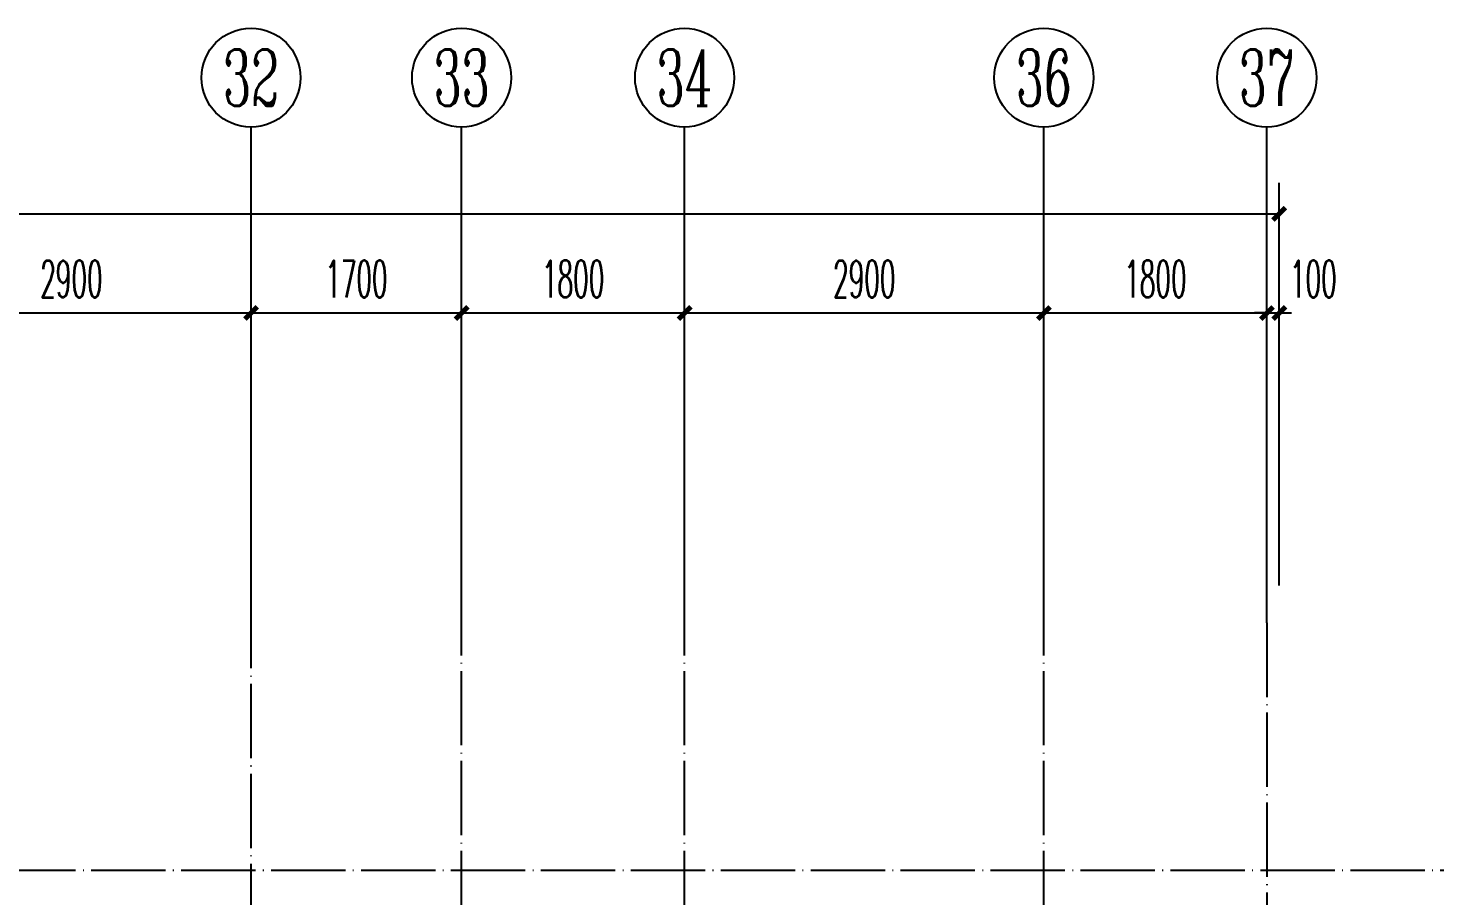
# Model space of a CAD drawing. Extents: x 27938 to 1507990, y 110129 to 923079.
# Drawn here: x 867918 to 879273, y 376168 to 383174 of the extents above; entities that cross this region are included whole.
import ezdxf
from ezdxf.enums import TextEntityAlignment as Align

# ---------------------------------------------------------------- set-up
doc = ezdxf.new("R2010")
doc.units = 0
doc.header["$LTSCALE"] = 1000
doc.header["$MEASUREMENT"] = 0
doc.linetypes.add('DOTE', pattern=[2.42, 2, -0.2, 0.02, -0.2])
for name, color, linetype in [('AXIS', 3, 'Continuous'), ('AXIS_TEXT', 7, 'Continuous'), ('DOTE', 1, 'Continuous')]:
    doc.layers.add(name, color=color, linetype=linetype)
doc.styles.add('_TCH_AXIS', font='COMPLEX', dxfattribs={"bigfont": 'GBCBIG'})
doc.styles.add('_TCH_DIM_T3', font='SIMPLEX.shx', dxfattribs={"width": 0.494118, "bigfont": 'GBCBIG.shx'})
doc.styles.add('COMPLEX', font='COMPLEX')
doc.dimstyles.new('_TCH_ARCH&&100', dxfattribs={"dimtxt": 297.5, "dimasz": 100, "dimexe": 250, "dimexo": 300, "dimgap": 126.25, "dimtad": 1, "dimdec": 0, "dimzin": 0, "dimdsep": 46, "dimtxsty": '_TCH_DIM_T3', "dimblk": 'ARCHTICK', "dimcen": 0.09, "dimclrt": 4, "dimazin": 2, "dimtfac": 1, "dimtdec": 0, "dimtix": 1, "dimtmove": 2, "dimatfit": 3, "dimfxl": 100, "dimtolj": 1, "dimtzin": 0, "dimarcsym": 0})

# ---------------------------------------------------------------- blocks, each defined once
blk = doc.blocks.new('GDGDGDSDA')
at = {"layer": 'DOTE', "color": 0, "linetype": 'DOTE', "ltscale": 0.3}
for p, q in [((461135, 370658), (461135, 376108)), ((462835, 367858), (462835, 376108)), ((464635, 367858), (464635, 376108)), ((467535, 367858), (467535, 376108)), ((469335, 376108), (469335, 359558)), ((471335, 374108), (417335, 374108))]:
    blk.add_line(p, q, dxfattribs=at)
blk = doc.blocks.new('_ArchTick')
at = {"color": 0, "linetype": 'ByBlock', "const_width": 0.4}
blk.add_lwpolyline([(-0.5, -0.5), (0.5, 0.5)], dxfattribs=at)
blk = doc.blocks.new('*D1080')
at = {"layer": 'AXIS', "color": 0, "lineweight": -2}
for p, q in [((877917, 378674), (877917, 381124)), ((878017, 378674), (878017, 381124)), ((877917, 380874), (877817, 380874)), ((877917, 380874), (878017, 380874)), ((878017, 380874), (878117, 380874))]:
    blk.add_line(p, q, dxfattribs=at)
at = {"layer": 'Defpoints', "color": 0}
for p in [(878017, 380874), (877917, 378374), (878017, 378374)]:
    blk.add_point(p, dxfattribs=at)
at = {"layer": 'AXIS', "color": 0, "lineweight": -2, "xscale": 100, "yscale": 100, "zscale": 100}
blk.add_blockref('_ArchTick', (877917, 380874), dxfattribs=at)
at = {"layer": 'AXIS', "color": 0, "lineweight": -2, "xscale": 100, "yscale": 100, "zscale": 100, "rotation": 180}
blk.add_blockref('_ArchTick', (878017, 380874), dxfattribs=at)
at = {"layer": 'AXIS', "color": 4, "insert": (878292, 381149), "char_height": 297.5, "attachment_point": 5, "style": '_TCH_DIM_T3'}
blk.add_mtext('\\A1;100', dxfattribs=at)
blk = doc.blocks.new('*D1081')
at = {"layer": 'AXIS', "color": 0, "lineweight": -2}
for p, q in [((876117, 378674), (876117, 381124)), ((877917, 378674), (877917, 381124)), ((876117, 380874), (877917, 380874))]:
    blk.add_line(p, q, dxfattribs=at)
at = {"layer": 'Defpoints', "color": 0}
for p in [(877917, 380874), (876117, 378374), (877917, 378374)]:
    blk.add_point(p, dxfattribs=at)
at = {"layer": 'AXIS', "color": 0, "lineweight": -2, "xscale": 100, "yscale": 100, "zscale": 100, "rotation": 180}
blk.add_blockref('_ArchTick', (876117, 380874), dxfattribs=at)
at = {"layer": 'AXIS', "color": 0, "lineweight": -2, "xscale": 100, "yscale": 100, "zscale": 100}
blk.add_blockref('_ArchTick', (877917, 380874), dxfattribs=at)
at = {"layer": 'AXIS', "color": 4, "insert": (877017, 381149), "char_height": 297.5, "attachment_point": 5, "style": '_TCH_DIM_T3'}
blk.add_mtext('\\A1;1800', dxfattribs=at)
blk = doc.blocks.new('*D1082')
at = {"layer": 'AXIS', "color": 0, "lineweight": -2}
for p, q in [((873217, 378674), (873217, 381124)), ((876117, 378674), (876117, 381124)), ((873217, 380874), (876117, 380874))]:
    blk.add_line(p, q, dxfattribs=at)
at = {"layer": 'Defpoints', "color": 0}
for p in [(876117, 380874), (873217, 378374), (876117, 378374)]:
    blk.add_point(p, dxfattribs=at)
at = {"layer": 'AXIS', "color": 0, "lineweight": -2, "xscale": 100, "yscale": 100, "zscale": 100, "rotation": 180}
blk.add_blockref('_ArchTick', (873217, 380874), dxfattribs=at)
at = {"layer": 'AXIS', "color": 0, "lineweight": -2, "xscale": 100, "yscale": 100, "zscale": 100}
blk.add_blockref('_ArchTick', (876117, 380874), dxfattribs=at)
at = {"layer": 'AXIS', "color": 4, "insert": (874667, 381149), "char_height": 297.5, "attachment_point": 5, "style": '_TCH_DIM_T3'}
blk.add_mtext('\\A1;2900', dxfattribs=at)
blk = doc.blocks.new('*D1083')
at = {"layer": 'AXIS', "color": 0, "lineweight": -2}
for p, q in [((871417, 378674), (871417, 381124)), ((873217, 378674), (873217, 381124)), ((871417, 380874), (873217, 380874))]:
    blk.add_line(p, q, dxfattribs=at)
at = {"layer": 'Defpoints', "color": 0}
for p in [(873217, 380874), (871417, 378374), (873217, 378374)]:
    blk.add_point(p, dxfattribs=at)
at = {"layer": 'AXIS', "color": 0, "lineweight": -2, "xscale": 100, "yscale": 100, "zscale": 100, "rotation": 180}
blk.add_blockref('_ArchTick', (871417, 380874), dxfattribs=at)
at = {"layer": 'AXIS', "color": 0, "lineweight": -2, "xscale": 100, "yscale": 100, "zscale": 100}
blk.add_blockref('_ArchTick', (873217, 380874), dxfattribs=at)
at = {"layer": 'AXIS', "color": 4, "insert": (872317, 381149), "char_height": 297.5, "attachment_point": 5, "style": '_TCH_DIM_T3'}
blk.add_mtext('\\A1;1800', dxfattribs=at)
blk = doc.blocks.new('*D1084')
at = {"layer": 'AXIS', "color": 0, "lineweight": -2}
for p, q in [((869717, 378674), (869717, 381124)), ((871417, 378674), (871417, 381124)), ((869717, 380874), (871417, 380874))]:
    blk.add_line(p, q, dxfattribs=at)
at = {"layer": 'Defpoints', "color": 0}
for p in [(871417, 380874), (869717, 378374), (871417, 378374)]:
    blk.add_point(p, dxfattribs=at)
at = {"layer": 'AXIS', "color": 0, "lineweight": -2, "xscale": 100, "yscale": 100, "zscale": 100, "rotation": 180}
blk.add_blockref('_ArchTick', (869717, 380874), dxfattribs=at)
at = {"layer": 'AXIS', "color": 0, "lineweight": -2, "xscale": 100, "yscale": 100, "zscale": 100}
blk.add_blockref('_ArchTick', (871417, 380874), dxfattribs=at)
at = {"layer": 'AXIS', "color": 4, "insert": (870567, 381149), "char_height": 297.5, "attachment_point": 5, "style": '_TCH_DIM_T3'}
blk.add_mtext('\\A1;1700', dxfattribs=at)
blk = doc.blocks.new('*D1085')
at = {"layer": 'AXIS', "color": 0, "lineweight": -2}
for p, q in [((866817, 378674), (866817, 381124)), ((869717, 378674), (869717, 381124)), ((866817, 380874), (869717, 380874))]:
    blk.add_line(p, q, dxfattribs=at)
at = {"layer": 'Defpoints', "color": 0}
for p in [(869717, 380874), (866817, 378374), (869717, 378374)]:
    blk.add_point(p, dxfattribs=at)
at = {"layer": 'AXIS', "color": 0, "lineweight": -2, "xscale": 100, "yscale": 100, "zscale": 100, "rotation": 180}
blk.add_blockref('_ArchTick', (866817, 380874), dxfattribs=at)
at = {"layer": 'AXIS', "color": 0, "lineweight": -2, "xscale": 100, "yscale": 100, "zscale": 100}
blk.add_blockref('_ArchTick', (869717, 380874), dxfattribs=at)
at = {"layer": 'AXIS', "color": 4, "insert": (868267, 381149), "char_height": 297.5, "attachment_point": 5, "style": '_TCH_DIM_T3'}
blk.add_mtext('\\A1;2900', dxfattribs=at)
blk = doc.blocks.new('*D1104')
at = {"layer": 'AXIS', "color": 0, "lineweight": -2}
for p, q in [((827817, 378674), (827817, 381924)), ((878017, 378674), (878017, 381924)), ((827817, 381674), (878017, 381674))]:
    blk.add_line(p, q, dxfattribs=at)
at = {"layer": 'Defpoints', "color": 0}
for p in [(878017, 381674), (827817, 378374), (878017, 378374)]:
    blk.add_point(p, dxfattribs=at)
at = {"layer": 'AXIS', "color": 0, "lineweight": -2, "xscale": 100, "yscale": 100, "zscale": 100, "rotation": 180}
blk.add_blockref('_ArchTick', (827817, 381674), dxfattribs=at)
at = {"layer": 'AXIS', "color": 0, "lineweight": -2, "xscale": 100, "yscale": 100, "zscale": 100}
blk.add_blockref('_ArchTick', (878017, 381674), dxfattribs=at)
at = {"layer": 'AXIS', "color": 4, "insert": (852917, 381949), "char_height": 297.5, "attachment_point": 5, "style": '_TCH_DIM_T3'}
blk.add_mtext('\\A1;50200', dxfattribs=at)
blk = doc.blocks.new('_AXISO')
at = {"color": 0}
blk.add_circle((0, 0), 0.5, dxfattribs=at)
at = {"layer": 'AXIS_TEXT', "color": 0, "style": 'COMPLEX', "width": 1.041667}
blk.add_attdef('A', text='', height=0.56, dxfattribs=at).set_placement((-0.25, -0.28), (0.25, -0.28), align=Align.FIT)

msp = doc.modelspace()

# ---------------------------------------------------------------- linework, layer by layer
at = {"layer": 'AXIS', "color": 8}
for p, q in [((869716.6, 378373.7), (869716.6, 382373.7)), ((871416.6, 378373.7), (871416.6, 382373.7)), ((873216.6, 378373.7), (873216.6, 382373.7)), ((876116.6, 378373.7), (876116.6, 382373.7)), ((877916.6, 378373.7), (877916.6, 382373.7))]:
    msp.add_line(p, q, dxfattribs=at)

# ---------------------------------------------------------------- block references
ref = msp.add_blockref('_AXISO', (869716.6, 382773.7), dxfattribs=dict(at, xscale=800, yscale=800, zscale=800))
ref.add_attrib('A', '32', dxfattribs={"layer": 'AXIS_TEXT', "color": 8, "ltscale": 0.5, "height": 452.55, "style": '_TCH_AXIS', "width": 0.636364}).set_placement((869490.3, 382547.5), (869942.9, 382547.5), align=Align.FIT)
ref = msp.add_blockref('_AXISO', (871416.6, 382773.7), dxfattribs=dict(at, xscale=800, yscale=800, zscale=800))
ref.add_attrib('A', '33', dxfattribs={"layer": 'AXIS_TEXT', "color": 8, "ltscale": 0.5, "height": 452.55, "style": '_TCH_AXIS', "width": 0.636364}).set_placement((871190.3, 382547.5), (871642.9, 382547.5), align=Align.FIT)
ref = msp.add_blockref('_AXISO', (873216.6, 382773.7), dxfattribs=dict(at, xscale=800, yscale=800, zscale=800))
ref.add_attrib('A', '34', dxfattribs={"layer": 'AXIS_TEXT', "color": 8, "ltscale": 0.5, "height": 452.55, "style": '_TCH_AXIS', "width": 0.6}).set_placement((872990.3, 382547.5), (873442.9, 382547.5), align=Align.FIT)
ref = msp.add_blockref('_AXISO', (876116.6, 382773.7), dxfattribs=dict(at, xscale=800, yscale=800, zscale=800))
ref.add_attrib('A', '36', dxfattribs={"layer": 'AXIS_TEXT', "color": 8, "ltscale": 0.5, "height": 452.55, "style": '_TCH_AXIS', "width": 0.636364}).set_placement((875890.3, 382547.5), (876342.9, 382547.5), align=Align.FIT)
ref = msp.add_blockref('_AXISO', (877916.6, 382773.7), dxfattribs=dict(at, xscale=800, yscale=800, zscale=800))
ref.add_attrib('A', '37', dxfattribs={"layer": 'AXIS_TEXT', "color": 8, "ltscale": 0.5, "height": 452.55, "style": '_TCH_AXIS', "width": 0.636364}).set_placement((877690.3, 382547.5), (878142.9, 382547.5), align=Align.FIT)
at = {"layer": 'DOTE', "color": 169}
msp.add_blockref('GDGDGDSDA', (408581.8, 2265.4), dxfattribs=at)

# ---------------------------------------------------------------- dimensions: what is measured, and where the dimension line sits
at = {"layer": 'AXIS', "color": 8}
for p1, p2, distance, picture, middle in [((827816.6, 378373.7), (878016.6, 378373.7), 3300, '*D1104', (852916.6, 381948.7)), ((866816.6, 378373.7), (869716.6, 378373.7), 2500, '*D1085', (868266.6, 381148.7)), ((869716.6, 378373.7), (871416.6, 378373.7), 2500, '*D1084', (870566.6, 381148.7)), ((871416.6, 378373.7), (873216.6, 378373.7), 2500, '*D1083', (872316.6, 381148.7)), ((873216.6, 378373.7), (876116.6, 378373.7), 2500, '*D1082', (874666.6, 381148.7)), ((876116.6, 378373.7), (877916.6, 378373.7), 2500, '*D1081', (877016.6, 381148.7))]:
    dim = msp.add_aligned_dim(p1=p1, p2=p2, distance=distance, dimstyle='_TCH_ARCH&&100', dxfattribs=at)
    dim.commit()
    dim.dimension.update_dxf_attribs({"geometry": picture, "text_midpoint": middle})
dim = msp.add_linear_dim(base=(878016.6, 380873.7), p1=(877916.6, 378373.7), p2=(878016.6, 378373.7), angle=360, dimstyle='_TCH_ARCH&&100', dxfattribs=at)
dim.commit()
dim.dimension.update_dxf_attribs({"geometry": '*D1080', "text_midpoint": (878291.6, 381148.7), "dimtype": 129})

doc.saveas('drawing.dxf')
